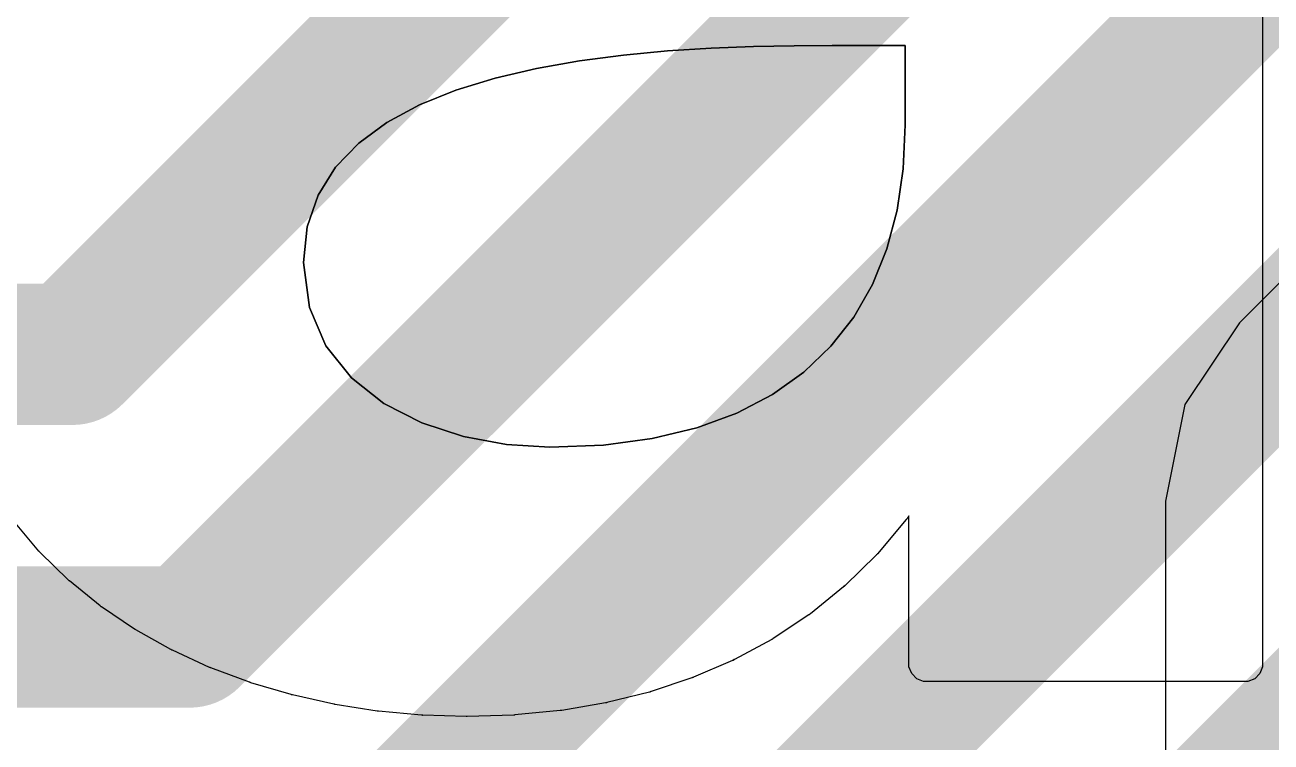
# Model space of a CAD drawing. Header units: millimetres. Extents: x 5 to 399, y 5 to 287.
# Drawn here: x 222.381 to 224.144, y 132.162 to 133.176 of the extents above; entities that cross this region are included whole.
import ezdxf

# ---------------------------------------------------------------- set-up
doc = ezdxf.new("R2010")
doc.units = ezdxf.units.MM
for name, color, linetype in [('BottomLayer', 5, 'Continuous'), ('TopLayer', 1, 'Continuous'), ('TopOverlay', 2, 'Continuous')]:
    doc.layers.add(name, color=color, linetype=linetype)

msp = doc.modelspace()

# ---------------------------------------------------------------- linework, layer by layer
at = {"layer": 'BottomLayer', "const_width": 0.2}
for points in [[(222.4484, 132.7102), (224.3824, 134.6442)], [(222.6141, 132.3102), (224.5481, 134.2442)], [(222.7797, 131.9102), (224.7137, 133.8442)], [(222.9454, 131.5102), (224.8794, 133.4442)], [(223.1111, 131.1102), (225.0451, 133.0442)], [(218.0083, 132.7102), (222.4484, 132.7102)], [(217.8427, 132.3102), (222.6141, 132.3102)]]:
    msp.add_lwpolyline(points, dxfattribs=at)
at = {"layer": 'BottomLayer', "const_width": 0.1}
for points in [[(222.3984, 132.7102, 1), (222.4984, 132.7102, 1)], [(222.3984, 132.7102, 1), (222.4984, 132.7102, 1)], [(222.5641, 132.3102, 1), (222.6641, 132.3102, 1)], [(222.5641, 132.3102, 1), (222.6641, 132.3102, 1)]]:
    msp.add_lwpolyline(points, format="xyb", close=True, dxfattribs=at)
at = {"layer": 'TopLayer'}
for p, q in [((225.4341, 134.0902), (224.0989, 132.7549)), ((224.0989, 132.7549), (224.0215, 132.6392)), ((224.0215, 132.6392), (223.9943, 132.5026)), ((223.9943, 132.5026), (223.9943, 130.9364))]:
    msp.add_line(p, q, dxfattribs=at)
at = {"layer": 'TopOverlay'}
for p, q in [((224.1316, 133.4185), (224.1316, 132.2731)), ((223.2278, 133.1336), (223.2902, 133.1394)), ((223.2902, 133.1394), (223.2278, 133.1336)), ((223.2902, 133.1394), (223.3519, 133.1433)), ((223.3519, 133.1433), (223.2902, 133.1394)), ((223.3519, 133.1433), (223.4118, 133.1456)), ((223.4118, 133.1456), (223.3519, 133.1433)), ((223.4118, 133.1456), (223.4691, 133.1467)), ((223.4691, 133.1467), (223.4118, 133.1456)), ((223.4691, 133.1467), (223.5228, 133.147)), ((223.5228, 133.147), (223.4691, 133.1467)), ((223.5228, 133.147), (223.6262, 133.147)), ((223.6262, 133.147), (223.5228, 133.147)), ((223.6262, 133.147), (223.6262, 133.035)), ((223.6262, 133.035), (223.6262, 133.147)), ((223.1047, 133.1148), (223.1656, 133.1255)), ((223.1656, 133.1255), (223.1047, 133.1148)), ((223.1656, 133.1255), (223.2278, 133.1336)), ((223.2278, 133.1336), (223.1656, 133.1255)), ((223.0461, 133.101), (223.1047, 133.1148)), ((223.1047, 133.1148), (223.0461, 133.101)), ((222.9906, 133.0839), (223.0461, 133.101)), ((223.0461, 133.101), (222.9906, 133.0839)), ((222.9394, 133.0631), (222.9906, 133.0839)), ((222.9906, 133.0839), (222.9394, 133.0631)), ((222.8933, 133.0382), (222.9394, 133.0631)), ((222.9394, 133.0631), (222.8933, 133.0382)), ((222.8534, 133.0089), (222.8933, 133.0382)), ((222.8933, 133.0382), (222.8534, 133.0089)), ((223.6262, 133.035), (223.6234, 132.9726)), ((223.6234, 132.9726), (223.6262, 133.035)), ((222.8207, 132.9748), (222.8534, 133.0089)), ((222.8534, 133.0089), (222.8207, 132.9748)), ((222.7961, 132.9355), (222.8207, 132.9748)), ((222.8207, 132.9748), (222.7961, 132.9355)), ((223.6234, 132.9726), (223.6147, 132.914)), ((223.6147, 132.914), (223.6234, 132.9726)), ((222.7806, 132.8906), (222.7961, 132.9355)), ((222.7961, 132.9355), (222.7806, 132.8906)), ((223.6147, 132.914), (223.6002, 132.8594)), ((223.6002, 132.8594), (223.6147, 132.914)), ((222.7752, 132.8399), (222.7806, 132.8906)), ((222.7806, 132.8906), (222.7752, 132.8399)), ((223.6002, 132.8594), (223.5798, 132.809)), ((223.5798, 132.809), (223.6002, 132.8594)), ((222.7836, 132.7763), (222.7752, 132.8399)), ((222.7752, 132.8399), (222.7836, 132.7763)), ((223.5798, 132.809), (223.5535, 132.7629)), ((223.5535, 132.7629), (223.5798, 132.809)), ((222.807, 132.7221), (222.7836, 132.7763)), ((222.7836, 132.7763), (222.807, 132.7221)), ((223.5535, 132.7629), (223.5212, 132.7215)), ((223.5212, 132.7215), (223.5535, 132.7629)), ((222.843, 132.677), (222.807, 132.7221)), ((222.807, 132.7221), (222.843, 132.677)), ((223.5212, 132.7215), (223.4829, 132.6849)), ((223.4829, 132.6849), (223.5212, 132.7215)), ((223.4829, 132.6849), (223.4385, 132.6533)), ((223.4385, 132.6533), (223.4829, 132.6849)), ((222.889, 132.6408), (222.843, 132.677)), ((222.843, 132.677), (222.889, 132.6408)), ((223.4385, 132.6533), (223.388, 132.627)), ((223.388, 132.627), (223.4385, 132.6533)), ((222.9426, 132.6132), (222.889, 132.6408)), ((222.889, 132.6408), (222.9426, 132.6132)), ((223.388, 132.627), (223.3313, 132.6062)), ((223.3313, 132.6062), (223.388, 132.627)), ((223.0013, 132.5938), (222.9426, 132.6132)), ((222.9426, 132.6132), (223.0013, 132.5938)), ((223.0625, 132.5824), (223.0013, 132.5938)), ((223.0013, 132.5938), (223.0625, 132.5824)), ((223.2684, 132.591), (223.1993, 132.5818)), ((223.1993, 132.5818), (223.2684, 132.591)), ((223.3313, 132.6062), (223.2684, 132.591)), ((223.2684, 132.591), (223.3313, 132.6062)), ((223.1238, 132.5786), (223.0625, 132.5824)), ((223.0625, 132.5824), (223.1238, 132.5786)), ((223.1993, 132.5818), (223.1238, 132.5786)), ((223.1238, 132.5786), (223.1993, 132.5818)), ((222.401, 132.4318), (222.3654, 132.4743)), ((223.6276, 132.4763), (223.587, 132.4281)), ((223.6277, 132.4764), (223.6276, 132.4763)), ((223.6279, 132.4766), (223.6277, 132.4764)), ((223.6277, 132.4764), (223.6277, 132.4764)), ((223.6282, 132.477), (223.6279, 132.4766)), ((223.6285, 132.4775), (223.6282, 132.477)), ((223.6289, 132.4779), (223.6285, 132.4775)), ((223.629, 132.4781), (223.6289, 132.4779)), ((223.6291, 132.4782), (223.629, 132.4781)), ((223.6292, 132.4783), (223.6291, 132.4782)), ((223.6291, 132.4782), (223.6291, 132.4782)), ((223.6293, 132.4785), (223.6292, 132.4784)), ((223.6292, 132.4784), (223.6292, 132.4783)), ((223.6315, 132.4817), (223.6293, 132.4785)), ((223.6315, 132.2731), (223.6315, 132.4817)), ((222.4012, 132.4316), (222.401, 132.4318)), ((222.4016, 132.4311), (222.4012, 132.4316)), ((222.402, 132.4306), (222.4016, 132.4311)), ((222.4025, 132.4302), (222.402, 132.4306)), ((222.4027, 132.4299), (222.4025, 132.4302)), ((222.4423, 132.3911), (222.4027, 132.4299)), ((223.5851, 132.4261), (223.5413, 132.3832)), ((223.5852, 132.4262), (223.5851, 132.4262)), ((223.5851, 132.4262), (223.5851, 132.4261)), ((223.5853, 132.4263), (223.5852, 132.4262)), ((223.5854, 132.4264), (223.5853, 132.4263)), ((223.5856, 132.4266), (223.5854, 132.4264)), ((223.5854, 132.4264), (223.5854, 132.4264)), ((223.586, 132.427), (223.5856, 132.4266)), ((223.5864, 132.4274), (223.586, 132.427)), ((223.5867, 132.4279), (223.5864, 132.4274)), ((223.5869, 132.4281), (223.5867, 132.4279)), ((223.587, 132.4281), (223.5869, 132.4281)), ((222.4425, 132.3909), (222.4423, 132.3911)), ((222.443, 132.3905), (222.4425, 132.3909)), ((222.4434, 132.3901), (222.443, 132.3905)), ((222.4439, 132.3897), (222.4434, 132.3901)), ((222.4441, 132.3895), (222.4439, 132.3897)), ((222.4876, 132.3543), (222.4441, 132.3895)), ((223.5391, 132.3813), (223.4921, 132.3432)), ((223.5392, 132.3813), (223.5391, 132.3813)), ((223.5391, 132.3813), (223.5391, 132.3813)), ((223.5393, 132.3814), (223.5392, 132.3814)), ((223.5392, 132.3814), (223.5392, 132.3813)), ((223.5395, 132.3816), (223.5393, 132.3814)), ((223.5393, 132.3814), (223.5394, 132.3815)), ((223.5394, 132.3815), (223.5393, 132.3814)), ((223.5393, 132.3814), (223.5393, 132.3814)), ((223.5393, 132.3814), (223.5393, 132.3814)), ((223.5393, 132.3814), (223.5393, 132.3814)), ((223.5411, 132.383), (223.5394, 132.3815)), ((223.5394, 132.3815), (223.5396, 132.3817)), ((223.5394, 132.3815), (223.5394, 132.3815)), ((223.5399, 132.3819), (223.5395, 132.3816)), ((223.5396, 132.3817), (223.5401, 132.382)), ((223.5403, 132.3823), (223.5399, 132.3819)), ((223.5401, 132.382), (223.5405, 132.3824)), ((223.5407, 132.3827), (223.5403, 132.3823)), ((223.5405, 132.3824), (223.5409, 132.3828)), ((223.5409, 132.3829), (223.5407, 132.3827)), ((223.541, 132.3829), (223.5409, 132.3829)), ((223.5409, 132.3828), (223.541, 132.3829)), ((223.5411, 132.383), (223.541, 132.3829)), ((223.541, 132.3829), (223.5411, 132.383)), ((223.541, 132.3829), (223.541, 132.3829)), ((223.5412, 132.3831), (223.5411, 132.383)), ((223.5411, 132.383), (223.5411, 132.383)), ((223.5411, 132.383), (223.5411, 132.383)), ((223.5411, 132.383), (223.5411, 132.383)), ((223.5411, 132.383), (223.5411, 132.383)), ((223.5413, 132.3832), (223.5412, 132.3831)), ((222.4878, 132.3541), (222.4876, 132.3543)), ((222.4882, 132.3538), (222.4878, 132.3541)), ((222.4887, 132.3534), (222.4882, 132.3538)), ((222.4892, 132.3531), (222.4887, 132.3534)), ((222.4894, 132.3529), (222.4892, 132.3531)), ((222.5363, 132.3214), (222.4894, 132.3529)), ((223.4899, 132.3416), (223.4397, 132.3082)), ((223.49, 132.3416), (223.4899, 132.3416)), ((223.4902, 132.3418), (223.49, 132.3416)), ((223.49, 132.3416), (223.49, 132.3416)), ((223.4907, 132.3421), (223.4902, 132.3418)), ((223.4911, 132.3424), (223.4907, 132.3421)), ((223.4916, 132.3428), (223.4911, 132.3424)), ((223.4918, 132.3429), (223.4916, 132.3428)), ((223.4919, 132.343), (223.4918, 132.343)), ((223.4918, 132.343), (223.4918, 132.3429)), ((223.492, 132.3431), (223.4919, 132.343)), ((223.4921, 132.3432), (223.492, 132.3431)), ((223.492, 132.3431), (223.492, 132.3431)), ((222.5365, 132.3213), (222.5363, 132.3214)), ((222.5369, 132.321), (222.5365, 132.3213)), ((222.5374, 132.3207), (222.5369, 132.321)), ((222.5378, 132.3204), (222.5374, 132.3207)), ((222.5381, 132.3203), (222.5378, 132.3204)), ((222.538, 132.3203), (222.5379, 132.3204)), ((222.5379, 132.3204), (222.5379, 132.3204)), ((222.5379, 132.3204), (222.538, 132.3204)), ((222.538, 132.3204), (222.538, 132.3203)), ((222.5381, 132.3203), (222.538, 132.3203)), ((222.538, 132.3203), (222.538, 132.3203)), ((222.538, 132.3203), (222.5381, 132.3203)), ((222.5382, 132.3202), (222.5381, 132.3203)), ((222.5878, 132.2925), (222.5382, 132.3202)), ((222.5382, 132.3202), (222.5382, 132.3202)), ((222.5879, 132.2925), (222.5878, 132.2925)), ((222.5878, 132.2925), (222.5878, 132.2925)), ((222.588, 132.2924), (222.5879, 132.2925)), ((222.5882, 132.2923), (222.588, 132.2924)), ((222.588, 132.2924), (222.588, 132.2924)), ((222.588, 132.2924), (222.588, 132.2924)), ((222.588, 132.2924), (222.5881, 132.2924)), ((222.5881, 132.2923), (222.588, 132.2924)), ((222.588, 132.2924), (222.588, 132.2924)), ((222.588, 132.2924), (222.588, 132.2924)), ((222.5881, 132.2924), (222.5881, 132.2923)), ((222.5887, 132.2921), (222.5882, 132.2923)), ((222.5891, 132.2918), (222.5887, 132.2921)), ((222.5896, 132.2916), (222.5891, 132.2918)), ((222.5898, 132.2915), (222.5896, 132.2916)), ((222.6424, 132.2673), (222.5898, 132.2915)), ((223.4375, 132.3068), (223.3846, 132.2783)), ((223.4376, 132.3069), (223.4375, 132.3069)), ((223.4375, 132.3069), (223.4375, 132.3068)), ((223.4375, 132.3068), (223.4375, 132.3068)), ((223.4377, 132.307), (223.4376, 132.3069)), ((223.4378, 132.307), (223.4377, 132.307)), ((223.4377, 132.307), (223.4377, 132.307)), ((223.438, 132.3072), (223.4378, 132.307)), ((223.4385, 132.3074), (223.438, 132.3072)), ((223.4389, 132.3077), (223.4385, 132.3074)), ((223.4394, 132.308), (223.4389, 132.3077)), ((223.4396, 132.3081), (223.4394, 132.308)), ((223.4397, 132.3082), (223.4396, 132.3081)), ((223.3822, 132.2771), (223.327, 132.2533)), ((223.3823, 132.2771), (223.3822, 132.2771)), ((223.3822, 132.2771), (223.3822, 132.2771)), ((223.3824, 132.2772), (223.3823, 132.2771)), ((223.3825, 132.2773), (223.3824, 132.2772)), ((223.3827, 132.2773), (223.3824, 132.2772)), ((223.3824, 132.2772), (223.3825, 132.2773)), ((223.3824, 132.2772), (223.3824, 132.2772)), ((223.3827, 132.2773), (223.3825, 132.2773)), ((223.3825, 132.2773), (223.3825, 132.2773)), ((223.3825, 132.2773), (223.3826, 132.2773)), ((223.3826, 132.2773), (223.3827, 132.2773)), ((223.3845, 132.2782), (223.3827, 132.2773)), ((223.3827, 132.2773), (223.3828, 132.2774)), ((223.3828, 132.2774), (223.3827, 132.2773)), ((223.3828, 132.2774), (223.383, 132.2775)), ((223.3829, 132.2774), (223.3828, 132.2774)), ((223.383, 132.2775), (223.3829, 132.2774)), ((223.383, 132.2775), (223.3833, 132.2776)), ((223.3831, 132.2775), (223.383, 132.2775)), ((223.3833, 132.2776), (223.3831, 132.2775)), ((223.3833, 132.2776), (223.3834, 132.2777)), ((223.3834, 132.2776), (223.3833, 132.2776)), ((223.3834, 132.2777), (223.3838, 132.2779)), ((223.3836, 132.2778), (223.3834, 132.2777)), ((223.3834, 132.2777), (223.3834, 132.2776)), ((223.3841, 132.278), (223.3836, 132.2778)), ((223.3838, 132.2779), (223.3843, 132.2781)), ((223.3843, 132.2781), (223.3841, 132.278)), ((223.3844, 132.2782), (223.3843, 132.2781)), ((223.3843, 132.2781), (223.3844, 132.2782)), ((223.3845, 132.2782), (223.3844, 132.2782)), ((223.3844, 132.2782), (223.3844, 132.2782)), ((223.3844, 132.2782), (223.3844, 132.2782)), ((223.3844, 132.2782), (223.3845, 132.2782)), ((223.3846, 132.2783), (223.3845, 132.2782)), ((223.3845, 132.2782), (223.3845, 132.2782)), ((223.3845, 132.2782), (223.3845, 132.2782)), ((223.3845, 132.2782), (223.3845, 132.2782)), ((223.3846, 132.2783), (223.3846, 132.2783)), ((222.6426, 132.2672), (222.6424, 132.2673)), ((222.6431, 132.267), (222.6426, 132.2672)), ((222.6435, 132.2668), (222.6431, 132.267)), ((222.644, 132.2667), (222.6435, 132.2668)), ((222.6442, 132.2666), (222.644, 132.2667)), ((222.6442, 132.2666), (222.644, 132.2667)), ((222.644, 132.2667), (222.644, 132.2667)), ((222.644, 132.2667), (222.644, 132.2666)), ((222.644, 132.2666), (222.6441, 132.2666)), ((222.6441, 132.2666), (222.6442, 132.2666)), ((222.6443, 132.2665), (222.6442, 132.2666)), ((222.6442, 132.2666), (222.6442, 132.2666)), ((222.6444, 132.2665), (222.6443, 132.2665)), ((222.699, 132.2462), (222.6444, 132.2665)), ((223.6315, 132.2679), (223.6315, 132.2731)), ((223.6354, 132.2585), (223.6315, 132.2679)), ((223.6427, 132.2512), (223.6354, 132.2585)), ((224.1277, 132.2585), (224.1205, 132.2512)), ((224.1316, 132.2679), (224.1277, 132.2585)), ((224.1316, 132.2731), (224.1316, 132.2679)), ((222.699, 132.2461), (222.699, 132.2462)), ((222.699, 132.2462), (222.699, 132.2462)), ((222.6991, 132.2461), (222.699, 132.2461)), ((222.6992, 132.246), (222.6991, 132.2461)), ((222.6994, 132.246), (222.6992, 132.2461)), ((222.6992, 132.2461), (222.6992, 132.2461)), ((222.6992, 132.2461), (222.6993, 132.246)), ((222.6993, 132.246), (222.6992, 132.246)), ((222.6994, 132.246), (222.6993, 132.246)), ((222.6993, 132.246), (222.6993, 132.246)), ((222.6993, 132.246), (222.6994, 132.246)), ((222.6998, 132.2458), (222.6994, 132.246)), ((222.7002, 132.2457), (222.6998, 132.2458)), ((222.7007, 132.2456), (222.7002, 132.2457)), ((222.7009, 132.2455), (222.7007, 132.2456)), ((222.7579, 132.2287), (222.7009, 132.2455)), ((223.3245, 132.2523), (223.2668, 132.233)), ((223.3246, 132.2524), (223.3245, 132.2524)), ((223.3245, 132.2524), (223.3245, 132.2523)), ((223.3245, 132.2523), (223.3245, 132.2523)), ((223.3247, 132.2524), (223.3246, 132.2524)), ((223.3248, 132.2525), (223.3247, 132.2524)), ((223.3249, 132.2525), (223.3248, 132.2525)), ((223.3251, 132.2526), (223.3249, 132.2525)), ((223.3256, 132.2527), (223.3251, 132.2526)), ((223.326, 132.2529), (223.3256, 132.2527)), ((223.3265, 132.2531), (223.326, 132.2529)), ((223.3267, 132.2532), (223.3265, 132.2531)), ((223.3265, 132.2531), (223.3267, 132.2532)), ((223.3267, 132.2532), (223.3265, 132.2531)), ((223.3265, 132.2531), (223.3265, 132.2531)), ((223.3265, 132.2531), (223.3265, 132.2531)), ((223.3265, 132.2531), (223.3265, 132.2531)), ((223.327, 132.2533), (223.3267, 132.2532)), ((223.3267, 132.2532), (223.3268, 132.2532)), ((223.3268, 132.2532), (223.3267, 132.2532)), ((223.3268, 132.2532), (223.3269, 132.2533)), ((223.327, 132.2533), (223.3268, 132.2532)), ((223.3268, 132.2532), (223.3268, 132.2532)), ((223.3269, 132.2533), (223.327, 132.2533)), ((223.6521, 132.2473), (223.6427, 132.2512)), ((224.111, 132.2473), (223.6521, 132.2473)), ((224.1205, 132.2512), (224.111, 132.2473)), ((222.7581, 132.2286), (222.7579, 132.2287)), ((222.7585, 132.2285), (222.7581, 132.2286)), ((222.7589, 132.2284), (222.7585, 132.2285)), ((222.7593, 132.2283), (222.7589, 132.2284)), ((222.7596, 132.2283), (222.7593, 132.2283)), ((222.7596, 132.2282), (222.7596, 132.2283)), ((222.8181, 132.2152), (222.7596, 132.2282)), ((223.2646, 132.2324), (223.2043, 132.2174)), ((223.2649, 132.2324), (223.2646, 132.2324)), ((223.2646, 132.2324), (223.2646, 132.2324)), ((223.2654, 132.2326), (223.2649, 132.2324)), ((223.2658, 132.2327), (223.2654, 132.2326)), ((223.2663, 132.2329), (223.2658, 132.2327)), ((223.2666, 132.2329), (223.2663, 132.2329)), ((223.2664, 132.2329), (223.2665, 132.2329)), ((223.2665, 132.2329), (223.2664, 132.2329)), ((223.2664, 132.2329), (223.2664, 132.2329)), ((223.2664, 132.2329), (223.2664, 132.2329)), ((223.2666, 132.233), (223.2665, 132.2329)), ((223.2665, 132.2329), (223.2665, 132.2329)), ((223.2665, 132.2329), (223.2666, 132.2329)), ((223.2667, 132.233), (223.2666, 132.233)), ((223.2668, 132.233), (223.2667, 132.233)), ((222.8182, 132.2152), (222.8181, 132.2152)), ((222.8184, 132.2151), (222.8182, 132.2152)), ((222.8182, 132.2152), (222.8182, 132.2152)), ((222.8187, 132.2151), (222.8184, 132.2151)), ((222.8191, 132.215), (222.8187, 132.2151)), ((222.8195, 132.2149), (222.8191, 132.215)), ((222.8196, 132.2149), (222.8195, 132.2149)), ((222.8197, 132.2149), (222.8196, 132.2149)), ((222.8198, 132.2149), (222.8197, 132.2149)), ((222.8199, 132.2149), (222.8198, 132.2149)), ((222.82, 132.2148), (222.8199, 132.2149)), ((222.8796, 132.2055), (222.82, 132.2148)), ((222.82, 132.2148), (222.82, 132.2148)), ((222.8798, 132.2055), (222.8796, 132.2055)), ((222.88, 132.2055), (222.8798, 132.2055)), ((222.8798, 132.2055), (222.8798, 132.2055)), ((222.8804, 132.2054), (222.88, 132.2055)), ((222.8808, 132.2054), (222.8804, 132.2054)), ((222.8812, 132.2053), (222.8808, 132.2054)), ((222.8814, 132.2053), (222.8812, 132.2053)), ((222.9422, 132.1997), (222.8814, 132.2053)), ((223.1383, 132.2062), (223.0742, 132.1999)), ((223.1385, 132.2062), (223.1383, 132.2062)), ((223.1383, 132.2062), (223.1383, 132.2062)), ((223.139, 132.2062), (223.1385, 132.2062)), ((223.1394, 132.2063), (223.139, 132.2062)), ((223.1399, 132.2064), (223.1394, 132.2063)), ((223.14, 132.2064), (223.1399, 132.2064)), ((223.1399, 132.2064), (223.1399, 132.2064)), ((223.1399, 132.2064), (223.14, 132.2064)), ((223.1401, 132.2064), (223.1399, 132.2064)), ((223.1399, 132.2064), (223.1399, 132.2064)), ((223.1399, 132.2064), (223.1399, 132.2064)), ((223.1399, 132.2064), (223.1399, 132.2064)), ((223.1399, 132.2064), (223.1399, 132.2064)), ((223.1399, 132.2064), (223.1399, 132.2064)), ((223.1401, 132.2064), (223.14, 132.2064)), ((223.14, 132.2064), (223.1401, 132.2064)), ((223.1402, 132.2064), (223.1401, 132.2064)), ((223.1401, 132.2064), (223.1401, 132.2064)), ((223.1401, 132.2064), (223.1401, 132.2064)), ((223.1403, 132.2064), (223.1402, 132.2064)), ((223.1404, 132.2064), (223.1403, 132.2064)), ((223.2022, 132.217), (223.1404, 132.2064)), ((223.2024, 132.217), (223.2022, 132.217)), ((223.2022, 132.217), (223.2022, 132.217)), ((223.2022, 132.217), (223.2022, 132.217)), ((223.2025, 132.217), (223.2024, 132.217)), ((223.2024, 132.217), (223.2024, 132.217)), ((223.2024, 132.217), (223.2024, 132.217)), ((223.2026, 132.217), (223.2025, 132.217)), ((223.2031, 132.2171), (223.2026, 132.217)), ((223.2026, 132.217), (223.2026, 132.217)), ((223.2036, 132.2172), (223.2031, 132.2171)), ((223.2041, 132.2173), (223.2036, 132.2172)), ((223.2043, 132.2174), (223.2041, 132.2173)), ((222.9424, 132.1997), (222.9422, 132.1997)), ((222.9428, 132.1996), (222.9424, 132.1997)), ((222.9432, 132.1996), (222.9428, 132.1996)), ((222.9436, 132.1996), (222.9432, 132.1996)), ((222.9437, 132.1996), (222.9436, 132.1996)), ((222.9436, 132.1996), (222.9437, 132.1996)), ((222.9437, 132.1996), (222.9436, 132.1996)), ((222.9438, 132.1996), (222.9437, 132.1996)), ((222.9437, 132.1996), (222.9437, 132.1996)), ((222.9437, 132.1996), (222.9437, 132.1996)), ((222.9437, 132.1996), (222.9438, 132.1996)), ((222.9438, 132.1996), (222.9437, 132.1996)), ((222.9437, 132.1996), (222.9437, 132.1996)), ((222.9437, 132.1996), (222.9437, 132.1996)), ((222.9439, 132.1996), (222.9438, 132.1996)), ((222.944, 132.1996), (222.9439, 132.1996)), ((223.0051, 132.1977), (222.944, 132.1996)), ((222.944, 132.1996), (222.944, 132.1996)), ((223.0052, 132.1977), (223.0051, 132.1977)), ((223.0051, 132.1977), (223.0051, 132.1977)), ((223.0053, 132.1977), (223.0052, 132.1977)), ((223.0054, 132.1977), (223.0053, 132.1977)), ((223.0053, 132.1977), (223.0053, 132.1977)), ((223.0053, 132.1977), (223.0053, 132.1977)), ((223.0053, 132.1977), (223.0054, 132.1977)), ((223.0054, 132.1977), (223.0053, 132.1977)), ((223.0053, 132.1977), (223.0053, 132.1977)), ((223.0055, 132.1977), (223.0054, 132.1977)), ((223.0054, 132.1977), (223.0054, 132.1977)), ((223.0054, 132.1977), (223.0054, 132.1977)), ((223.0054, 132.1977), (223.0054, 132.1977)), ((223.0054, 132.1977), (223.0054, 132.1977)), ((223.0054, 132.1977), (223.0055, 132.1977)), ((223.0055, 132.1977), (223.0054, 132.1977)), ((223.0059, 132.1977), (223.0055, 132.1977)), ((223.0063, 132.1977), (223.0059, 132.1977)), ((223.0067, 132.1977), (223.0063, 132.1977)), ((223.0069, 132.1977), (223.0067, 132.1977)), ((223.0725, 132.1998), (223.0069, 132.1977)), ((223.0728, 132.1998), (223.0725, 132.1998)), ((223.0725, 132.1998), (223.0725, 132.1998)), ((223.0732, 132.1998), (223.0728, 132.1998)), ((223.0736, 132.1998), (223.0732, 132.1998)), ((223.074, 132.1999), (223.0736, 132.1998)), ((223.0742, 132.1999), (223.074, 132.1999))]:
    msp.add_line(p, q, dxfattribs=at)

doc.saveas('drawing.dxf')
